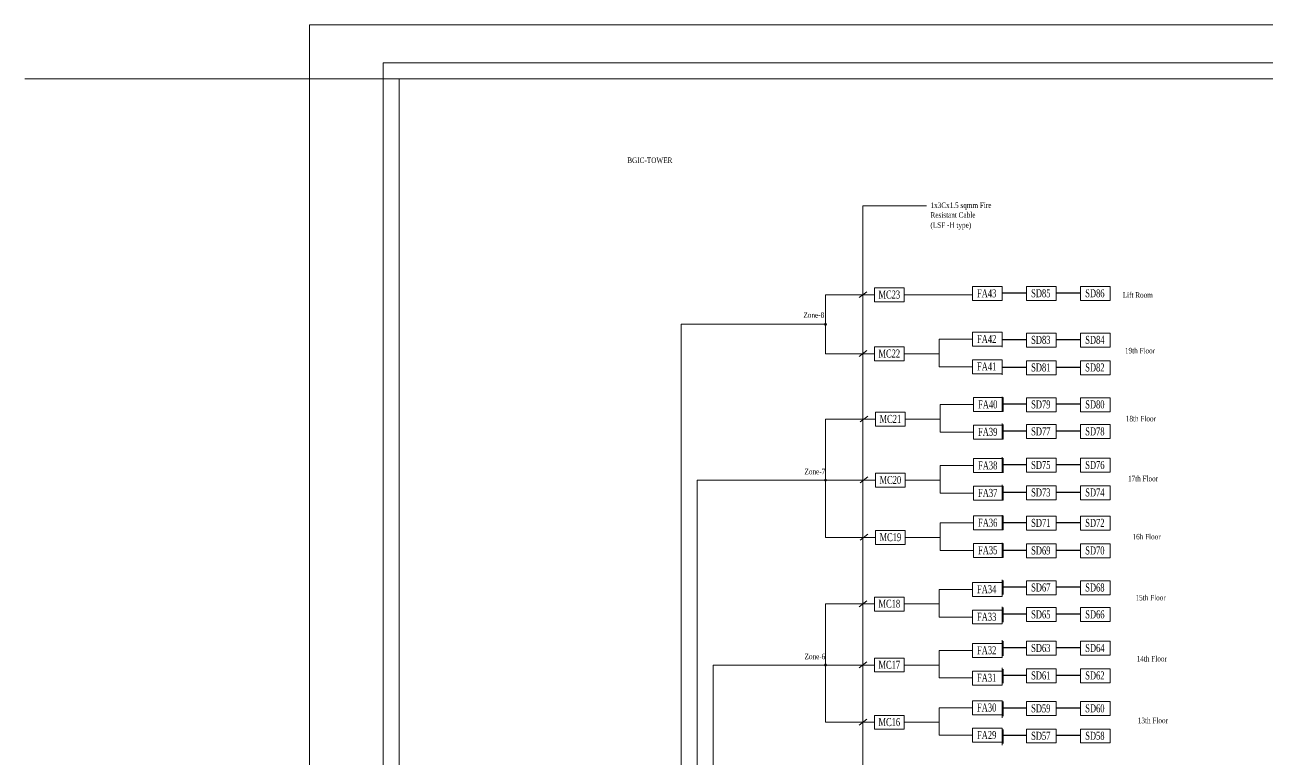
# Model space of a CAD drawing. Extents: x -101934 to -60251, y 103833 to 130188.
# Drawn here: x -101934 to -86412, y 121011 to 130188 of the extents above; entities that cross this region are included whole.
import ezdxf

# ---------------------------------------------------------------- set-up
doc = ezdxf.new("R2010")
doc.units = 0
doc.header["$LTSCALE"] = 250
doc.header["$MEASUREMENT"] = 0
doc.layers.get('DEFPOINTS').update_dxf_attribs({"linetype": 'CONTINUOUS'})
for name, color, linetype in [('SYM', 11, 'CONTINUOUS'), ('TEXT', 7, 'CONTINUOUS'), ('TITLE', 6, 'CONTINUOUS')]:
    doc.layers.add(name, color=color, linetype=linetype)
doc.styles.add('ATTR', font='times.ttf', dxfattribs={"width": 0.8, "height": 100})

msp = doc.modelspace()

# ---------------------------------------------------------------- linework, layer by layer
at = {"layer": 'DEFPOINTS', "color": 7, "lineweight": 13, "ltscale": 0.5}
msp.add_lwpolyline([(-98377, 103833), (-60251, 103833), (-60251, 130188), (-98377, 130188)], close=True, dxfattribs=at)
at = {"layer": 'SYM', "color": 7, "lineweight": 13}
for p, q in [((-91464, 109096), (-91464, 127925)), ((-91464, 127925), (-90670, 127925)), ((-91317, 126814), (-91929, 126814)), ((-91929, 126814), (-91929, 126077)), ((-91509, 126780), (-91412, 126853)), ((-91317, 126901), (-90946, 126901)), ((-91317, 126726), (-91317, 126901)), ((-90946, 126901), (-90946, 126726)), ((-90946, 126814), (-90095, 126814)), ((-90095, 126917), (-89724, 126917)), ((-90095, 126742), (-90095, 126917)), ((-89724, 126917), (-89724, 126742)), ((-89420, 126742), (-89420, 126917)), ((-89420, 126917), (-89048, 126917)), ((-89048, 126917), (-89048, 126742)), ((-88744, 126917), (-88372, 126917)), ((-88744, 126742), (-88744, 126917)), ((-88372, 126917), (-88372, 126742)), ((-90946, 126726), (-91317, 126726)), ((-89724, 126742), (-90095, 126742)), ((-89048, 126742), (-89420, 126742)), ((-88372, 126742), (-88744, 126742)), ((-93734, 126445), (-93734, 107966)), ((-91929, 126445), (-93734, 126445)), ((-90095, 126346), (-89724, 126346)), ((-90095, 126172), (-90095, 126346)), ((-89724, 126346), (-89724, 126172)), ((-90509, 126259), (-90509, 125915)), ((-90509, 126259), (-90095, 126259)), ((-89724, 126335), (-89724, 126161)), ((-89420, 126335), (-89048, 126335)), ((-89420, 126161), (-89420, 126335)), ((-89048, 126335), (-89048, 126161)), ((-88744, 126161), (-88744, 126335)), ((-88744, 126335), (-88372, 126335)), ((-88372, 126335), (-88372, 126161)), ((-91317, 126077), (-91929, 126077)), ((-91509, 126043), (-91412, 126117)), ((-91317, 126165), (-90946, 126165)), ((-91317, 125990), (-91317, 126165)), ((-90946, 126165), (-90946, 125990)), ((-90946, 126077), (-90509, 126077)), ((-89724, 126172), (-90095, 126172)), ((-89048, 126161), (-89420, 126161)), ((-88372, 126161), (-88744, 126161)), ((-90946, 125990), (-91317, 125990)), ((-90509, 125915), (-90095, 125915)), ((-90095, 126002), (-89724, 126002)), ((-90095, 125827), (-90095, 126002)), ((-89724, 126002), (-89724, 125827)), ((-89724, 126001), (-89724, 125826)), ((-89724, 125990), (-89724, 125815)), ((-89420, 125815), (-89420, 125990)), ((-89420, 125990), (-89048, 125990)), ((-89048, 125990), (-89048, 125815)), ((-88744, 125990), (-88372, 125990)), ((-88744, 125815), (-88744, 125990)), ((-88372, 125990), (-88372, 125815)), ((-89724, 125827), (-90095, 125827)), ((-89048, 125815), (-89420, 125815)), ((-88372, 125815), (-88744, 125815)), ((-90496, 125442), (-90496, 125098)), ((-90496, 125442), (-90083, 125442)), ((-90083, 125529), (-89711, 125529)), ((-90083, 125355), (-90083, 125529)), ((-89724, 125540), (-89724, 125365)), ((-89724, 125539), (-89724, 125364)), ((-89724, 125528), (-89724, 125353)), ((-89711, 125529), (-89711, 125355)), ((-89420, 125528), (-89048, 125528)), ((-89420, 125353), (-89420, 125528)), ((-89048, 125528), (-89048, 125353)), ((-88744, 125353), (-88744, 125528)), ((-88744, 125528), (-88372, 125528)), ((-88372, 125528), (-88372, 125353)), ((-91305, 125260), (-91929, 125260)), ((-91929, 125260), (-91929, 123781)), ((-91496, 125226), (-91400, 125299)), ((-91305, 125347), (-90933, 125347)), ((-91305, 125173), (-91305, 125347)), ((-90933, 125347), (-90933, 125173)), ((-90933, 125260), (-90496, 125260)), ((-89711, 125355), (-90083, 125355)), ((-89048, 125353), (-89420, 125353)), ((-88372, 125353), (-88744, 125353)), ((-90933, 125173), (-91305, 125173)), ((-90083, 125185), (-89711, 125185)), ((-90083, 125010), (-90083, 125185)), ((-89724, 125204), (-89724, 125029)), ((-89724, 125203), (-89724, 125028)), ((-89724, 125192), (-89724, 125017)), ((-89711, 125193), (-89711, 125018)), ((-89711, 125185), (-89711, 125010)), ((-89420, 125017), (-89420, 125192)), ((-89420, 125192), (-89048, 125192)), ((-89048, 125192), (-89048, 125017)), ((-88744, 125192), (-88372, 125192)), ((-88744, 125017), (-88744, 125192)), ((-88372, 125192), (-88372, 125017)), ((-90496, 125098), (-90083, 125098)), ((-89711, 125010), (-90083, 125010)), ((-89048, 125017), (-89420, 125017)), ((-88372, 125017), (-88744, 125017)), ((-90496, 124679), (-90496, 124335)), ((-90496, 124679), (-90083, 124679)), ((-90083, 124767), (-89711, 124767)), ((-90083, 124592), (-90083, 124767)), ((-89724, 124783), (-89724, 124609)), ((-89724, 124782), (-89724, 124608)), ((-89724, 124771), (-89724, 124597)), ((-89711, 124773), (-89711, 124598)), ((-89711, 124767), (-89711, 124592)), ((-89711, 124765), (-89711, 124590)), ((-89420, 124771), (-89048, 124771)), ((-89420, 124597), (-89420, 124771)), ((-89048, 124771), (-89048, 124597)), ((-88744, 124597), (-88744, 124771)), ((-88744, 124771), (-88372, 124771)), ((-88372, 124771), (-88372, 124597)), ((-91929, 124497), (-93534, 124497)), ((-93534, 124497), (-93534, 107966)), ((-91305, 124497), (-91917, 124497)), ((-91496, 124463), (-91400, 124537)), ((-91305, 124585), (-90933, 124585)), ((-91305, 124410), (-91305, 124585)), ((-90933, 124585), (-90933, 124410)), ((-90933, 124497), (-90496, 124497)), ((-89711, 124592), (-90083, 124592)), ((-89048, 124597), (-89420, 124597)), ((-88372, 124597), (-88744, 124597)), ((-90933, 124410), (-91305, 124410)), ((-90496, 124335), (-90083, 124335)), ((-90083, 124422), (-89711, 124422)), ((-90083, 124248), (-90083, 124422)), ((-89724, 124440), (-89724, 124265)), ((-89724, 124439), (-89724, 124265)), ((-89724, 124428), (-89724, 124253)), ((-89711, 124422), (-89711, 124248)), ((-89420, 124428), (-89048, 124428)), ((-89420, 124253), (-89420, 124428)), ((-89048, 124428), (-89048, 124253)), ((-88744, 124253), (-88744, 124428)), ((-88744, 124428), (-88372, 124428)), ((-88372, 124428), (-88372, 124253)), ((-89711, 124248), (-90083, 124248)), ((-89048, 124253), (-89420, 124253)), ((-88372, 124253), (-88744, 124253)), ((-90083, 124051), (-89711, 124051)), ((-90083, 123876), (-90083, 124051)), ((-89724, 124059), (-89724, 123885)), ((-89724, 124048), (-89724, 123874)), ((-89711, 124051), (-89711, 123876)), ((-89420, 123874), (-89420, 124048)), ((-89420, 124048), (-89048, 124048)), ((-89048, 124048), (-89048, 123874)), ((-88744, 124048), (-88372, 124048)), ((-88744, 123874), (-88744, 124048)), ((-88372, 124048), (-88372, 123874)), ((-91305, 123869), (-90933, 123869)), ((-91305, 123694), (-91305, 123869)), ((-90933, 123869), (-90933, 123694)), ((-90496, 123963), (-90083, 123963)), ((-90496, 123963), (-90496, 123619)), ((-89711, 123876), (-90083, 123876)), ((-89048, 123874), (-89420, 123874)), ((-88372, 123874), (-88744, 123874)), ((-91305, 123781), (-91929, 123781)), ((-91496, 123748), (-91400, 123821)), ((-90933, 123781), (-90496, 123781)), ((-89724, 123715), (-89724, 123540)), ((-89724, 123714), (-89724, 123539)), ((-90933, 123694), (-91305, 123694)), ((-90496, 123619), (-90083, 123619)), ((-90083, 123706), (-89711, 123706)), ((-90083, 123532), (-90083, 123706)), ((-89724, 123703), (-89724, 123528)), ((-89711, 123706), (-89711, 123532)), ((-89420, 123703), (-89048, 123703)), ((-89420, 123528), (-89420, 123703)), ((-89048, 123703), (-89048, 123528)), ((-88744, 123528), (-88744, 123703)), ((-88744, 123703), (-88372, 123703)), ((-88372, 123703), (-88372, 123528)), ((-89711, 123532), (-90083, 123532)), ((-89048, 123528), (-89420, 123528)), ((-88372, 123528), (-88744, 123528)), ((-89724, 123253), (-89724, 123078)), ((-89724, 123252), (-89724, 123077)), ((-89711, 123242), (-89711, 123068)), ((-90509, 123132), (-90095, 123132)), ((-90509, 123132), (-90509, 122787)), ((-90095, 123219), (-89724, 123219)), ((-90095, 123044), (-90095, 123219)), ((-89724, 123241), (-89724, 123066)), ((-89724, 123219), (-89724, 123044)), ((-89420, 123066), (-89420, 123241)), ((-89420, 123241), (-89048, 123241)), ((-89048, 123241), (-89048, 123066)), ((-88744, 123241), (-88372, 123241)), ((-88744, 123066), (-88744, 123241)), ((-88372, 123241), (-88372, 123066)), ((-91317, 122950), (-91929, 122950)), ((-91929, 122950), (-91929, 121471)), ((-91509, 122916), (-91412, 122989)), ((-91317, 123037), (-90946, 123037)), ((-91317, 122862), (-91317, 123037)), ((-90946, 123037), (-90946, 122862)), ((-90946, 122950), (-90509, 122950)), ((-89724, 123044), (-90095, 123044)), ((-89048, 123066), (-89420, 123066)), ((-88372, 123066), (-88744, 123066)), ((-90946, 122862), (-91317, 122862)), ((-90509, 122787), (-90095, 122787)), ((-90095, 122874), (-89724, 122874)), ((-90095, 122700), (-90095, 122874)), ((-89724, 122916), (-89724, 122742)), ((-89724, 122915), (-89724, 122741)), ((-89724, 122904), (-89724, 122730)), ((-89724, 122874), (-89724, 122700)), ((-89711, 122906), (-89711, 122731)), ((-89711, 122898), (-89711, 122723)), ((-89420, 122904), (-89048, 122904)), ((-89420, 122730), (-89420, 122904)), ((-89048, 122904), (-89048, 122730)), ((-88744, 122730), (-88744, 122904)), ((-88744, 122904), (-88372, 122904)), ((-88372, 122904), (-88372, 122730)), ((-89724, 122700), (-90095, 122700)), ((-89048, 122730), (-89420, 122730)), ((-88372, 122730), (-88744, 122730)), ((-89724, 122496), (-89724, 122322)), ((-89724, 122495), (-89724, 122321)), ((-89724, 122484), (-89724, 122310)), ((-89711, 122486), (-89711, 122311)), ((-89711, 122479), (-89711, 122305)), ((-89711, 122477), (-89711, 122303)), ((-89420, 122310), (-89420, 122484)), ((-89420, 122484), (-89048, 122484)), ((-89048, 122484), (-89048, 122310)), ((-88744, 122484), (-88372, 122484)), ((-88744, 122310), (-88744, 122484)), ((-88372, 122484), (-88372, 122310)), ((-90509, 122369), (-90095, 122369)), ((-90509, 122369), (-90509, 122025)), ((-90095, 122456), (-89724, 122456)), ((-90095, 122282), (-90095, 122456)), ((-89724, 122456), (-89724, 122282)), ((-91929, 122187), (-93334, 122187)), ((-93334, 122187), (-93334, 107966)), ((-91317, 122187), (-91929, 122187)), ((-91509, 122153), (-91412, 122226)), ((-91317, 122274), (-90946, 122274)), ((-91317, 122100), (-91317, 122274)), ((-90946, 122274), (-90946, 122100)), ((-90946, 122187), (-90509, 122187)), ((-89724, 122282), (-90095, 122282)), ((-89048, 122310), (-89420, 122310)), ((-88372, 122310), (-88744, 122310)), ((-90946, 122100), (-91317, 122100)), ((-90509, 122025), (-90095, 122025)), ((-90095, 122112), (-89724, 122112)), ((-90095, 121937), (-90095, 122112)), ((-89724, 122153), (-89724, 121978)), ((-89724, 122152), (-89724, 121977)), ((-89724, 122141), (-89724, 121966)), ((-89724, 122112), (-89724, 121937)), ((-89711, 122135), (-89711, 121960)), ((-89420, 121966), (-89420, 122141)), ((-89420, 122141), (-89048, 122141)), ((-89048, 122141), (-89048, 121966)), ((-88744, 122141), (-88372, 122141)), ((-88744, 121966), (-88744, 122141)), ((-88372, 122141), (-88372, 121966)), ((-89724, 121937), (-90095, 121937)), ((-89048, 121966), (-89420, 121966)), ((-88372, 121966), (-88744, 121966)), ((-90095, 121740), (-89724, 121740)), ((-90095, 121566), (-90095, 121740)), ((-89724, 121743), (-89724, 121568)), ((-89724, 121742), (-89724, 121567)), ((-89724, 121740), (-89724, 121566)), ((-89724, 121730), (-89724, 121556)), ((-89724, 121702), (-89724, 121528)), ((-89711, 121732), (-89711, 121557)), ((-89711, 121726), (-89711, 121551)), ((-89711, 121724), (-89711, 121549)), ((-89420, 121730), (-89048, 121730)), ((-89420, 121556), (-89420, 121730)), ((-89048, 121730), (-89048, 121556)), ((-88744, 121556), (-88744, 121730)), ((-88744, 121730), (-88372, 121730)), ((-88372, 121730), (-88372, 121556)), ((-91317, 121558), (-90946, 121558)), ((-91317, 121384), (-91317, 121558)), ((-90946, 121558), (-90946, 121384)), ((-90509, 121653), (-90509, 121309)), ((-90509, 121653), (-90095, 121653)), ((-89724, 121566), (-90095, 121566)), ((-89048, 121556), (-89420, 121556)), ((-88372, 121556), (-88744, 121556)), ((-91317, 121471), (-91929, 121471)), ((-91509, 121437), (-91412, 121510)), ((-90946, 121384), (-91317, 121384)), ((-90946, 121471), (-90509, 121471)), ((-90095, 121396), (-89724, 121396)), ((-90095, 121221), (-90095, 121396)), ((-89724, 121399), (-89724, 121225)), ((-89724, 121398), (-89724, 121224)), ((-89724, 121396), (-89724, 121221)), ((-89724, 121387), (-89724, 121213)), ((-89711, 121381), (-89711, 121207)), ((-89420, 121387), (-89048, 121387)), ((-89420, 121213), (-89420, 121387)), ((-89048, 121387), (-89048, 121213)), ((-88744, 121213), (-88744, 121387)), ((-88744, 121387), (-88372, 121387)), ((-88372, 121387), (-88372, 121213)), ((-90509, 121309), (-90095, 121309)), ((-89724, 121358), (-89724, 121184)), ((-89724, 121221), (-90095, 121221)), ((-89048, 121213), (-89420, 121213)), ((-88372, 121213), (-88744, 121213))]:
    msp.add_line(p, q, dxfattribs=at)
at = {"layer": 'SYM', "color": 7}
for p, q in [((-89420, 126834), (-89724, 126834)), ((-88744, 126834), (-89048, 126834)), ((-89420, 126253), (-89724, 126253)), ((-88744, 126253), (-89048, 126253)), ((-89420, 125907), (-89724, 125907)), ((-88744, 125907), (-89048, 125907)), ((-89420, 125445), (-89724, 125445)), ((-88744, 125445), (-89048, 125445)), ((-89420, 125109), (-89724, 125109)), ((-88744, 125109), (-89048, 125109)), ((-89420, 124689), (-89724, 124689)), ((-88744, 124689), (-89048, 124689)), ((-89420, 124345), (-89724, 124345)), ((-88744, 124345), (-89048, 124345)), ((-89420, 123966), (-89724, 123966)), ((-88744, 123966), (-89048, 123966)), ((-89420, 123620), (-89724, 123620)), ((-88744, 123620), (-89048, 123620)), ((-89420, 123158), (-89724, 123158)), ((-88744, 123158), (-89048, 123158)), ((-89420, 122822), (-89724, 122822)), ((-88744, 122822), (-89048, 122822)), ((-89420, 122402), (-89724, 122402)), ((-88744, 122402), (-89048, 122402)), ((-89420, 122058), (-89724, 122058)), ((-88744, 122058), (-89048, 122058)), ((-89420, 121648), (-89724, 121648)), ((-88744, 121648), (-89048, 121648)), ((-89420, 121305), (-89724, 121305)), ((-88744, 121305), (-89048, 121305))]:
    msp.add_line(p, q, dxfattribs=at)
at = {"layer": 'SYM', "color": 7, "lineweight": 13}
for centre, start, end in [((-91929, 126445), 0, 180), ((-91929, 126445), 180, 0), ((-91929, 124497), 0, 180), ((-91929, 124497), 180, 0), ((-91929, 122187), 0, 180), ((-91929, 122187), 180, 0)]:
    msp.add_arc(centre, 12.5, start, end, dxfattribs=at)
at = {"layer": 'TITLE', "color": 7, "linetype": 'ByBlock', "lineweight": 13}
for p, q in [((-65836, 129513), (-101934, 129513)), ((-97257, 104646), (-97257, 129511))]:
    msp.add_line(p, q, dxfattribs=at)
msp.add_lwpolyline([(-97458, 129712), (-60958, 129712), (-60958, 104445), (-97458, 104445)], close=True, dxfattribs=at)

# ---------------------------------------------------------------- texts
at = {"layer": 'TEXT', "color": 7, "lineweight": 13, "style": 'ATTR', "width": 0.7}
for s, height, p in [('BGIC-TOWER', 70, (-94407, 128460)), ('1x3Cx1.5 sqmm Fire ', 70, (-90618, 127898)), ('Resistant Cable', 70, (-90618, 127777)), ('(LSF -H type)', 70, (-90619, 127651)), ('MC23', 100, (-91268, 126767)), ('FA43', 100, (-90037, 126783)), ('SD85', 100, (-89361, 126783)), ('SD86', 100, (-88685, 126783)), ('Lift Room', 70, (-88217, 126777)), ('Zone-8', 70, (-92206, 126526)), ('FA42', 100, (-90037, 126212)), ('SD83', 100, (-89361, 126201)), ('SD84', 100, (-88685, 126201)), ('MC22', 100, (-91268, 126030)), ('19th Floor', 70, (-88189, 126081)), ('FA41', 100, (-90037, 125868)), ('SD81', 100, (-89361, 125856)), ('SD82', 100, (-88685, 125856)), ('FA40', 100, (-90024, 125395)), ('SD79', 100, (-89361, 125394)), ('SD80', 100, (-88685, 125394)), ('MC21', 100, (-91255, 125213)), ('18th Floor', 70, (-88178, 125231)), ('FA39', 100, (-90024, 125051)), ('SD77', 100, (-89361, 125057)), ('SD78', 100, (-88685, 125057)), ('Zone-7', 70, (-92193, 124570)), ('FA38', 100, (-90024, 124632)), ('SD75', 100, (-89361, 124637)), ('SD76', 100, (-88685, 124637)), ('MC20', 100, (-91255, 124450)), ('17th Floor', 70, (-88151, 124482)), ('FA37', 100, (-90024, 124288)), ('SD73', 100, (-89361, 124294)), ('SD74', 100, (-88685, 124294)), ('FA36', 100, (-90024, 123916)), ('SD71', 100, (-89361, 123914)), ('SD72', 100, (-88685, 123914)), ('MC19', 100, (-91255, 123735)), ('16h Floor', 70, (-88094, 123756)), ('FA35', 100, (-90024, 123572)), ('SD69', 100, (-89361, 123569)), ('SD70', 100, (-88685, 123569)), ('FA34', 100, (-90037, 123085)), ('SD67', 100, (-89361, 123106)), ('SD68', 100, (-88685, 123106)), ('MC18', 100, (-91268, 122903)), ('15th Floor', 70, (-88056, 122994)), ('FA33', 100, (-90037, 122740)), ('SD65', 100, (-89361, 122770)), ('SD66', 100, (-88685, 122770)), ('Zone-6', 70, (-92192, 122260)), ('FA32', 100, (-90037, 122322)), ('SD63', 100, (-89361, 122350)), ('SD64', 100, (-88685, 122350)), ('MC17', 100, (-91268, 122140)), ('14th Floor', 70, (-88042, 122231)), ('FA31', 100, (-90037, 121978)), ('SD61', 100, (-89361, 122007)), ('SD62', 100, (-88685, 122007)), ('FA30', 100, (-90037, 121606)), ('SD59', 100, (-89361, 121596)), ('SD60', 100, (-88685, 121596)), ('MC16', 100, (-91268, 121424)), ('13th Floor', 70, (-88028, 121460)), ('FA29', 100, (-90037, 121262)), ('SD57', 100, (-89361, 121253)), ('SD58', 100, (-88685, 121253))]:
    msp.add_text(s, height=height, dxfattribs=at).set_placement(p)

doc.saveas('drawing.dxf')
